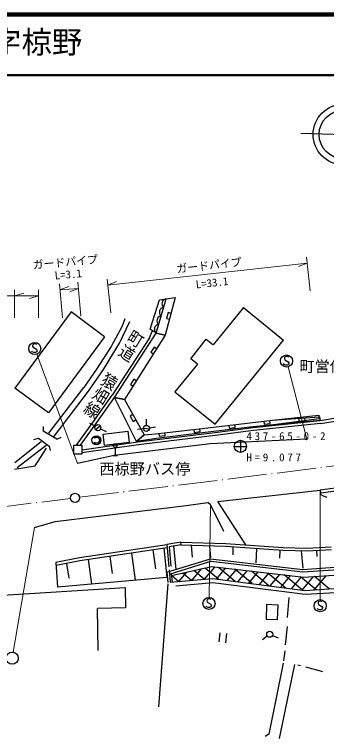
# Model space of a CAD drawing. Units: millimetres, scale not verified. Extents: x 40000 to 680000, y 20000 to 380000.
# Drawn here: x 453862 to 505306, y 260584 to 380000 of the extents above; entities that cross this region are included whole.
import ezdxf
from ezdxf.enums import TextEntityAlignment as Align

# ---------------------------------------------------------------- set-up
doc = ezdxf.new("R2010")
doc.units = ezdxf.units.MM
doc.header["$LTSCALE"] = 1000
doc.linetypes.add('USER1', pattern=[8.199999, 6.452459, -0.806557, 0.134426, -0.806557])
for name, color, linetype, lineweight in [('M-BGD', 7, 'Continuous', 25), ('M-BMK', 2, 'Continuous', 13), ('M-BMK-OTRS', 5, 'Continuous', 25), ('M-BMK-ROW', 30, 'Continuous', 25), ('M-BMK-SRVR', 3, 'Continuous', 25), ('M-STR-HTXT', 7, 'Continuous', 13), ('M-STR-STR3', 7, 'Continuous', 25), ('M-STR-STRC', 7, 'Continuous', 25), ('M-TTL', 2, 'Continuous', 140), ('M-TTL-LINE', 7, 'Continuous', 50)]:
    doc.layers.add(name, color=color, linetype=linetype, lineweight=lineweight)
doc.layers.add('M-BMK-HTXT', color=7, linetype='Continuous')
doc.layers.add('M-TTL-TXT', color=7, linetype='Continuous')
doc.styles.add('@ＭＳ ゴシック', font='')
doc.styles.add('ＭＳ ゴシック', font='')
doc.styles.get('@ＭＳ ゴシック').set_extended_font_data('@MS Gothic')
doc.styles.get('ＭＳ ゴシック').set_extended_font_data('MS Gothic')

msp = doc.modelspace()

# ---------------------------------------------------------------- linework, layer by layer
at = {"layer": 'M-BGD'}
for p, q in [((501094, 360413), (515088, 360002)), ((463198, 330981), (453908, 318370)), ((468721, 326854), (463198, 330981)), ((491595, 331652), (486629, 325535)), ((491595, 331652), (498215, 326301)), ((472047, 329824), (471613, 328596)), ((471613, 328596), (469829, 325229)), ((471160, 325800), (472874, 329356)), ((476140, 326681), (476604, 327864)), ((468721, 326854), (459470, 314274)), ((476140, 326681), (469959, 317215)), ((482935, 323222), (485477, 326442)), ((485477, 326442), (486584, 325568)), ((486934, 312406), (498215, 326301)), ((469829, 325229), (467395, 321504)), ((468541, 321443), (471160, 325800)), ((484041, 322348), (482935, 323222)), ((467395, 321504), (465293, 318489)), ((466088, 317882), (468541, 321443)), ((484041, 322348), (480325, 317771)), ((459470, 314274), (453908, 318370)), ((459520, 310932), (465293, 318489)), ((460299, 310305), (466088, 317882)), ((480325, 317771), (486934, 312406)), ((467053, 313117), (469959, 317215)), ((467727, 313085), (470360, 316843)), ((504291, 312529), (513980, 314126)), ((464099, 308981), (467053, 313117)), ((464747, 308973), (467727, 313085)), ((475625, 312236), (475628, 313236)), ((458572, 312047), (458594, 311284)), ((467165, 312089), (466282, 312558)), ((467216, 311543), (467998, 312166)), ((475128, 311794), (476121, 311678)), ((476116, 311825), (477100, 312005)), ((504291, 312529), (493252, 311382)), ((460867, 309979), (458594, 311284)), ((468060, 311644), (468967, 311223)), ((468481, 310795), (472545, 311301)), ((468718, 308895), (468481, 310795)), ((472545, 311301), (472782, 309401)), ((475128, 311673), (474136, 311548)), ((487412, 310596), (474284, 308995)), ((493252, 311382), (487412, 310596)), ((458267, 309514), (453942, 306069)), ((457068, 309892), (457825, 310101)), ((457825, 310101), (459568, 308813)), ((460867, 309979), (461582, 310304)), ((467200, 310261), (467290, 310291)), ((467290, 309271), (467200, 309301)), ((467290, 310291), (467410, 310291)), ((467410, 310291), (467530, 310261)), ((467500, 309301), (467410, 309271)), ((467590, 309331), (467500, 309301)), ((467530, 310261), (467650, 310201)), ((467680, 309391), (467590, 309331)), ((467650, 310201), (467740, 310111)), ((467770, 309481), (467680, 309391)), ((467740, 310111), (467800, 310021)), ((467830, 309601), (467770, 309481)), ((467800, 310021), (467860, 309841)), ((467860, 309721), (467830, 309601)), ((467860, 309841), (467860, 309721)), ((472782, 309401), (468718, 308895)), ((454291, 305271), (459065, 308962)), ((457247, 305555), (459158, 308456)), ((459568, 308813), (459746, 308095)), ((463640, 307496), (463658, 308986)), ((463658, 308986), (464991, 308970)), ((464991, 308970), (464973, 307480)), ((474284, 308995), (464975, 307690)), ((467410, 309271), (467290, 309271)), ((464973, 307480), (463640, 307496)), ((453884, 304988), (457247, 305555)), ((513570, 302174), (504322, 301061)), ((507580, 301970), (504262, 301558)), ((504262, 301558), (504322, 301061)), ((504485, 300696), (504322, 301061)), ((504485, 300696), (505372, 300384)), ((481264, 292946), (478996, 292562)), ((481264, 292946), (488713, 292736)), ((481331, 292552), (481264, 292946)), ((488713, 292736), (498137, 292083)), ((478999, 292531), (464562, 290379)), ((479045, 292033), (464647, 289886)), ((476696, 291682), (477128, 288594)), ((478507, 291952), (478971, 287151)), ((478996, 292562), (479334, 288902)), ((481331, 292552), (479359, 292218)), ((479359, 292218), (479656, 289002)), ((480087, 292341), (480446, 288450)), ((488689, 292236), (481250, 292447)), ((482969, 292398), (483144, 290512)), ((486017, 292312), (486191, 290428)), ((498115, 291584), (488689, 292236)), ((489900, 290861), (489936, 292150)), ((493729, 289567), (493793, 291883)), ((497614, 290315), (497650, 291616)), ((502091, 291505), (498115, 291584)), ((498137, 292083), (502084, 292006)), ((501154, 291524), (501416, 288689)), ((502084, 292006), (506087, 292198)), ((506112, 291699), (502091, 291505)), ((503629, 291579), (503717, 290625)), ((464562, 290379), (460700, 289621)), ((469574, 290621), (469967, 287807)), ((473135, 291152), (473760, 286682)), ((478984, 288000), (486178, 290214)), ((486178, 290225), (501411, 288484)), ((460700, 289621), (460927, 285525)), ((464647, 289886), (460728, 289122)), ((462465, 289461), (462806, 287020)), ((466013, 290090), (466580, 286034)), ((479412, 287713), (486240, 289815)), ((486240, 289815), (501401, 288082)), ((501401, 288082), (516443, 289083)), ((501411, 288484), (516406, 289482)), ((478984, 288000), (479139, 286315)), ((479348, 288403), (479538, 286351)), ((478971, 287151), (460927, 285525)), ((448563, 284036), (472096, 285466)), ((472096, 285466), (472164, 282125)), ((479123, 286122), (477607, 265831)), ((499112, 283855), (498827, 280543)), ((472164, 282125), (467543, 282017)), ((467677, 275121), (467543, 282017)), ((495437, 282684), (495334, 280293)), ((497350, 282600), (495437, 282684)), ((497246, 280210), (497350, 282600)), ((495334, 280293), (497246, 280210)), ((498793, 279056), (498498, 276062)), ((487724, 278014), (487551, 276524)), ((488683, 276392), (488857, 277882)), ((495545, 277475), (494753, 276864)), ((496402, 277586), (497323, 277197)), ((498426, 275030), (498194, 273385)), ((498154, 273028), (495785, 261322)), ((500028, 272815), (497509, 260584)), ((500563, 272754), (500999, 272615)), ((501831, 272385), (504636, 271614)), ((495785, 261322), (495199, 260937))]:
    msp.add_line(p, q, dxfattribs=at)
for centre, radius in [((508091, 360208), 5000), ((508091, 360208), 4000), ((467607, 311854), 500), ((475624, 311736), 500), ((467350, 309781), 750), ((467110, 310231), 90), ((467110, 309331), 90), ((467110, 310231), 60), ((467110, 309331), 60), ((467110, 310231), 30), ((467110, 309331), 30), ((495941, 277780), 500)]:
    msp.add_circle(centre, radius, dxfattribs=at)
at = {"layer": 'M-BMK', "linetype": 'USER1'}
for p, q in [((464600, 300368), (561733, 312314)), ((450217, 298578), (463111, 300184))]:
    msp.add_line(p, q, dxfattribs=at)
at = {"layer": 'M-BMK-OTRS'}
for p, q in [((504240, 313027), (513903, 314620)), ((493193, 311878), (504240, 313026)), ((487348, 311092), (493193, 311878)), ((474224, 309492), (487348, 311092)), ((464981, 308195), (474219, 309491)), ((487397, 299649), (504262, 301558)), ((492004, 292508), (487397, 299649))]:
    msp.add_line(p, q, dxfattribs=at)
at = {"layer": 'M-BMK-ROW'}
for p, q in [((480487, 285746), (486564, 286306)), ((486564, 286306), (501803, 284397)), ((501803, 284397), (506800, 284658))]:
    msp.add_line(p, q, dxfattribs=at)
at = {"layer": 'M-BMK-SRVR'}
for p, q in [((491108, 309773), (491108, 307773)), ((490108, 308773), (492108, 308773))]:
    msp.add_line(p, q, dxfattribs=at)
for centre, radius in [((491108, 308773), 1000), ((463856, 300276), 750)]:
    msp.add_circle(centre, radius, dxfattribs=at)
at = {"layer": 'M-STR-HTXT'}
for p, q in [((501998, 339985), (502612, 334414)), ((469248, 335366), (502107, 338991)), ((502107, 338991), (500662, 338409)), ((464825, 330246), (464329, 335829)), ((469752, 330789), (469138, 336360)), ((469248, 335366), (470692, 335948)), ((453884, 329974), (453884, 334597)), ((457846, 334597), (457846, 329974)), ((461276, 335558), (461772, 329974)), ((461364, 334562), (462821, 335113)), ((464417, 334833), (461364, 334562)), ((464417, 334833), (462960, 334282)), ((442848, 333597), (457846, 333597)), ((453884, 333597), (455384, 334029)), ((457846, 333597), (456346, 333166)), ((457549, 323976), (464243, 305956)), ((502036, 309962), (498965, 321883)), ((504262, 301558), (504263, 283487)), ((486203, 299122), (485945, 283868)), ((457179, 295408), (453648, 274810))]:
    msp.add_line(p, q, dxfattribs=at)
at = {"layer": 'M-STR-STR3'}
for p, q in [((480380, 333337), (478719, 327111)), ((480380, 333337), (478719, 327111)), ((478881, 333105), (480380, 333337)), ((478881, 333106), (480380, 333337)), ((476213, 328118), (477765, 332933)), ((477223, 327462), (478881, 333106)), ((477223, 327462), (478881, 333105)), ((477765, 332933), (478881, 333106)), ((479196, 330836), (478938, 329870)), ((479679, 330707), (479196, 330836)), ((478938, 329870), (479421, 329741)), ((470360, 316843), (477223, 327462)), ((470360, 316843), (477223, 327462)), ((477223, 327462), (476213, 328118)), ((477223, 327462), (478719, 327111)), ((478719, 327111), (477223, 327462)), ((478719, 327111), (477223, 327462)), ((478719, 327111), (472000, 316487)), ((478719, 327111), (472000, 316487)), ((476884, 325145), (476350, 324300)), ((477307, 324877), (476884, 325145)), ((476350, 324300), (476772, 324032)), ((473524, 319833), (472990, 318987)), ((472990, 318987), (473412, 318720)), ((473947, 319565), (473524, 319833)), ((473952, 309586), (470360, 316843)), ((473952, 309586), (470360, 316843)), ((470360, 316843), (472000, 316487)), ((472000, 316487), (470360, 316843)), ((472000, 316487), (470360, 316843)), ((472000, 316487), (475268, 310648)), ((472000, 316487), (475268, 310648)), ((473390, 314004), (472953, 313759)), ((472953, 313759), (473442, 312887)), ((473442, 312887), (473878, 313131)), ((484791, 311735), (496409, 313071)), ((484791, 311735), (496409, 313071)), ((494950, 312904), (495007, 312407)), ((496000, 312521), (495943, 313018)), ((496409, 313071), (504016, 313935)), ((496409, 313071), (504123, 313652)), ((504108, 313290), (496568, 312317)), ((504240, 313027), (496568, 312317)), ((500731, 313397), (500769, 312898)), ((500769, 312898), (501766, 312973)), ((501766, 312973), (501728, 313472)), ((504016, 313935), (504108, 313290)), ((504123, 313652), (504240, 313027)), ((477126, 310863), (484791, 311735)), ((477126, 310863), (484791, 311735)), ((484470, 311195), (484413, 311692)), ((492677, 311916), (484885, 311026)), ((492677, 311916), (484885, 311026)), ((489185, 312241), (489242, 311744)), ((489242, 311744), (490235, 311858)), ((490235, 311858), (490178, 312355)), ((496568, 312317), (492677, 311916)), ((496568, 312317), (492677, 311916)), ((495007, 312407), (496000, 312521)), ((473952, 309586), (475268, 310648)), ((475268, 310648), (473952, 309586)), ((475268, 310648), (473952, 309586)), ((475268, 310648), (477126, 310863)), ((475268, 310648), (477126, 310863)), ((484885, 311026), (477265, 310046)), ((484885, 311026), (477265, 310046)), ((477654, 310923), (477710, 310426)), ((477710, 310426), (478704, 310539)), ((478704, 310539), (478647, 311036)), ((483420, 311579), (483476, 311082)), ((483476, 311082), (484470, 311195)), ((477265, 310046), (473952, 309586)), ((477265, 310046), (473952, 309586)), ((502036, 309962), (486117, 309172)), ((486117, 309172), (470292, 307245)), ((470292, 307245), (464243, 305956)), ((460561, 296355), (482171, 299036)), ((482171, 299036), (485765, 299484)), ((485765, 299484), (485770, 299493)), ((486203, 299122), (485765, 299484)), ((486203, 299122), (488313, 294784)), ((457179, 295408), (460561, 296355)), ((479705, 287803), (479837, 286378)), ((479735, 287472), (486329, 288935)), ((480976, 286480), (482276, 288036)), ((483035, 286664), (481579, 287881)), ((483089, 286669), (484676, 288568)), ((485148, 286853), (483428, 288291)), ((485202, 286858), (486884, 288871)), ((487495, 286847), (485276, 288701)), ((486329, 288935), (501553, 287195)), ((487181, 286888), (488669, 288667)), ((490264, 286487), (487495, 288801)), ((488945, 286659), (490453, 288463)), ((493033, 286128), (490205, 288492)), ((490708, 286429), (492238, 288259)), ((492472, 286200), (494022, 288056)), ((495803, 285768), (492914, 288182)), ((494235, 285971), (495807, 287852)), ((498572, 285408), (495623, 287873)), ((501553, 287195), (516525, 288191)), ((479538, 286351), (486510, 286975)), ((480922, 286475), (479736, 287467)), ((479747, 287348), (479877, 287504)), ((486510, 286975), (501756, 284994)), ((495999, 285742), (497591, 287648)), ((497762, 285513), (499376, 287444)), ((501341, 285048), (498333, 287563)), ((499526, 285284), (501160, 287240)), ((503598, 285118), (501042, 287253)), ((501289, 285055), (503168, 287302)), ((501756, 284994), (526709, 286664)), ((503279, 285096), (505238, 287440)), ((505763, 285263), (503311, 287312))]:
    msp.add_line(p, q, dxfattribs=at)
for centre, radius, start, end in [((478956, 332317), 792, 102.14844, 231.82227), ((478541, 330906), 792, 95.43213, 231.82227), ((478127, 329495), 792, 95.43213, 231.82227), ((477712, 328084), 792, 95.43213, 231.82227), ((495207, 259656), 1280, 90.34277, 91.70605)]:
    msp.add_arc(centre, radius, start, end, dxfattribs=at)
at = {"layer": 'M-STR-STRC'}
for p, q in [((456881, 325554), (456841, 325314)), ((456841, 325314), (456921, 325114)), ((457121, 325674), (456881, 325554)), ((456921, 325114), (457481, 324794)), ((457281, 325674), (457121, 325674)), ((457441, 325634), (457281, 325674)), ((457521, 325554), (457441, 325634)), ((456801, 324354), (456721, 324474)), ((457041, 324234), (456801, 324354)), ((457321, 324234), (457041, 324234)), ((457521, 324354), (457321, 324234)), ((457481, 324794), (457561, 324594)), ((457561, 324594), (457521, 324354)), ((498396, 323491), (498356, 323251)), ((498356, 323251), (498436, 323051)), ((498636, 323611), (498396, 323491)), ((498436, 323051), (498996, 322731)), ((498796, 323611), (498636, 323611)), ((498956, 323571), (498796, 323611)), ((499036, 323491), (498956, 323571)), ((498996, 322731), (499076, 322531)), ((499076, 322531), (499036, 322291)), ((498316, 322291), (498236, 322411)), ((498556, 322171), (498316, 322291)), ((498836, 322171), (498556, 322171)), ((499036, 322291), (498836, 322171)), ((470465, 308596), (470465, 307236)), ((470105, 307236), (470825, 307236)), ((485608, 283508), (485568, 283268)), ((485568, 283268), (485648, 283068)), ((485848, 283628), (485608, 283508)), ((485648, 283068), (486208, 282748)), ((486008, 283628), (485848, 283628)), ((486168, 283588), (486008, 283628)), ((486248, 283508), (486168, 283588)), ((503943, 283127), (503903, 282887)), ((504183, 283247), (503943, 283127)), ((504343, 283247), (504183, 283247)), ((504503, 283207), (504343, 283247)), ((504583, 283127), (504503, 283207)), ((485528, 282308), (485448, 282428)), ((485768, 282188), (485528, 282308)), ((486048, 282188), (485768, 282188)), ((486248, 282308), (486048, 282188)), ((486208, 282748), (486288, 282548)), ((486288, 282548), (486248, 282308)), ((503863, 281927), (503782, 282047)), ((504103, 281807), (503863, 281927)), ((503903, 282887), (503982, 282687)), ((503982, 282687), (504542, 282367)), ((504583, 281927), (504383, 281807)), ((504542, 282367), (504623, 282167)), ((504623, 282167), (504583, 281927)), ((504383, 281807), (504103, 281807))]:
    msp.add_line(p, q, dxfattribs=at)
for centre, radius in [((457201, 324914), 1000), ((498716, 322851), 1000), ((470465, 308916), 320), ((485928, 282868), 1000), ((504262, 282487), 1000), ((453480, 273824), 1000)]:
    msp.add_circle(centre, radius, dxfattribs=at)
at = {"layer": 'M-TTL'}
msp.add_line((680000, 380000), (40000, 380000), dxfattribs=at)
at = {"layer": 'M-TTL-LINE'}
msp.add_line((40000, 370000), (680000, 370000), dxfattribs=at)

# ---------------------------------------------------------------- texts
at = {"layer": 'M-BMK-HTXT', "style": '@ＭＳ ゴシック', "width": 1.1}
msp.add_text('町道\u3000猿畑線', height=1833, rotation=238.5, dxfattribs=at).set_placement((473294, 328456), align=Align.BOTTOM_LEFT)
at = {"layer": 'M-BMK-HTXT', "style": 'ＭＳ ゴシック'}
for s, p in [('町営住宅', (500841, 320494)), ('西椋野バス停', (467858, 303589))]:
    msp.add_text(s, height=1833, dxfattribs=at).set_placement(p, align=Align.BOTTOM_LEFT)
at = {"layer": 'M-BMK-SRVR', "char_height": 1320, "attachment_point": 7, "style": 'ＭＳ ゴシック'}
for s, insert in [('\\T1.5;437-65-0-2', (492108, 309773)), ('\\T1.5;H=9.077', (492108, 306273))]:
    msp.add_mtext(s, dxfattribs=dict(at, insert=insert))
at = {"layer": 'M-STR-HTXT', "style": 'ＭＳ ゴシック'}
for s, rotation, p in [('ガードパイプ', 5.1, (456948, 337627)), ('ガードパイプ', 6.3, (480681, 336983)), ('L=3.1', 5.1, (460577, 335886)), ('L=33.1', 6.3, (483860, 334407))]:
    msp.add_text(s, height=1320, rotation=rotation, dxfattribs=at).set_placement(p, align=Align.BOTTOM_LEFT)
at = {"layer": 'M-TTL-TXT', "style": 'ＭＳ ゴシック'}
msp.add_text('大島郡周防大島町大字椋野', height=3666, dxfattribs=at).set_placement((405024, 372500), align=Align.BOTTOM_LEFT)

doc.saveas('drawing.dxf')
